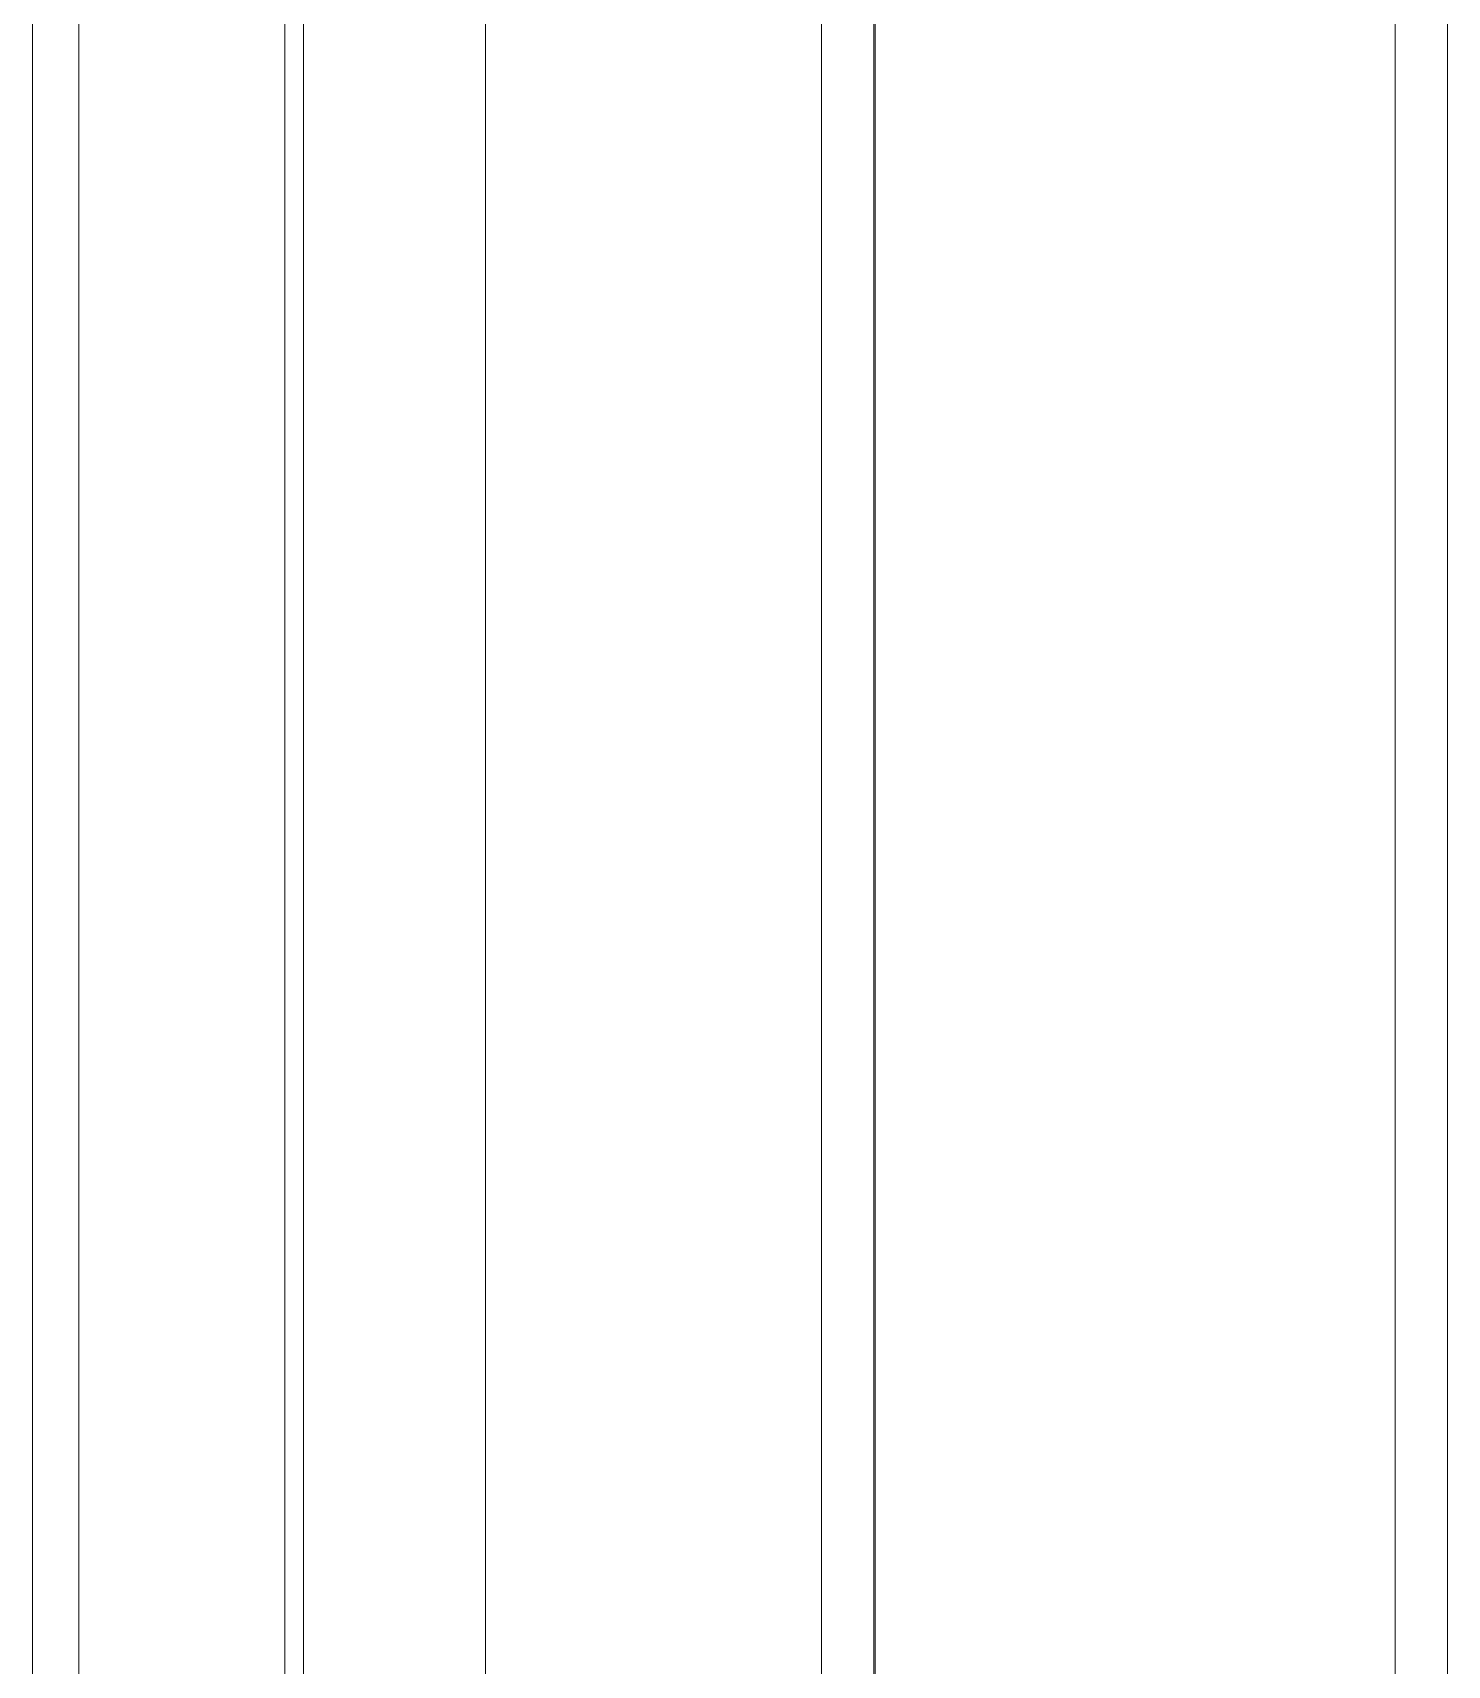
# Model space of a CAD drawing. Header units: millimetres. Extents: x -331 to 5585, y -2655 to 1513.
# Drawn here: x 2634.14 to 2664.7, y 1102.94 to 1138.2 of the extents above; entities that cross this region are included whole.
import ezdxf

# ---------------------------------------------------------------- set-up
doc = ezdxf.new("R2010")
doc.units = ezdxf.units.MM

msp = doc.modelspace()

# ---------------------------------------------------------------- linework, layer by layer
at = {"color": 7, "linetype": 'Continuous', "lineweight": 15}
for p, q in [((2634.141, 1048.158), (2634.141, 1243.158)), ((2635.141, 1243.158), (2635.141, 1048.158)), ((2639.591, 1048.158), (2639.591, 1243.158)), ((2639.991, 1243.158), (2639.991, 1048.158))]:
    msp.add_line(p, q, dxfattribs=at)
at = {"color": 8, "linetype": 'Continuous', "lineweight": 15}
for p, q in [((2643.923, 1205.195), (2643.923, 1068.158)), ((2651.18, 1205.195), (2651.18, 1068.158)), ((2652.313, 1205.195), (2652.313, 1068.158)), ((2652.342, 1205.195), (2652.342, 1068.158)), ((2663.575, 1205.195), (2663.575, 1068.158)), ((2664.704, 1205.195), (2664.704, 1068.158))]:
    msp.add_line(p, q, dxfattribs=at)

doc.saveas('drawing.dxf')
